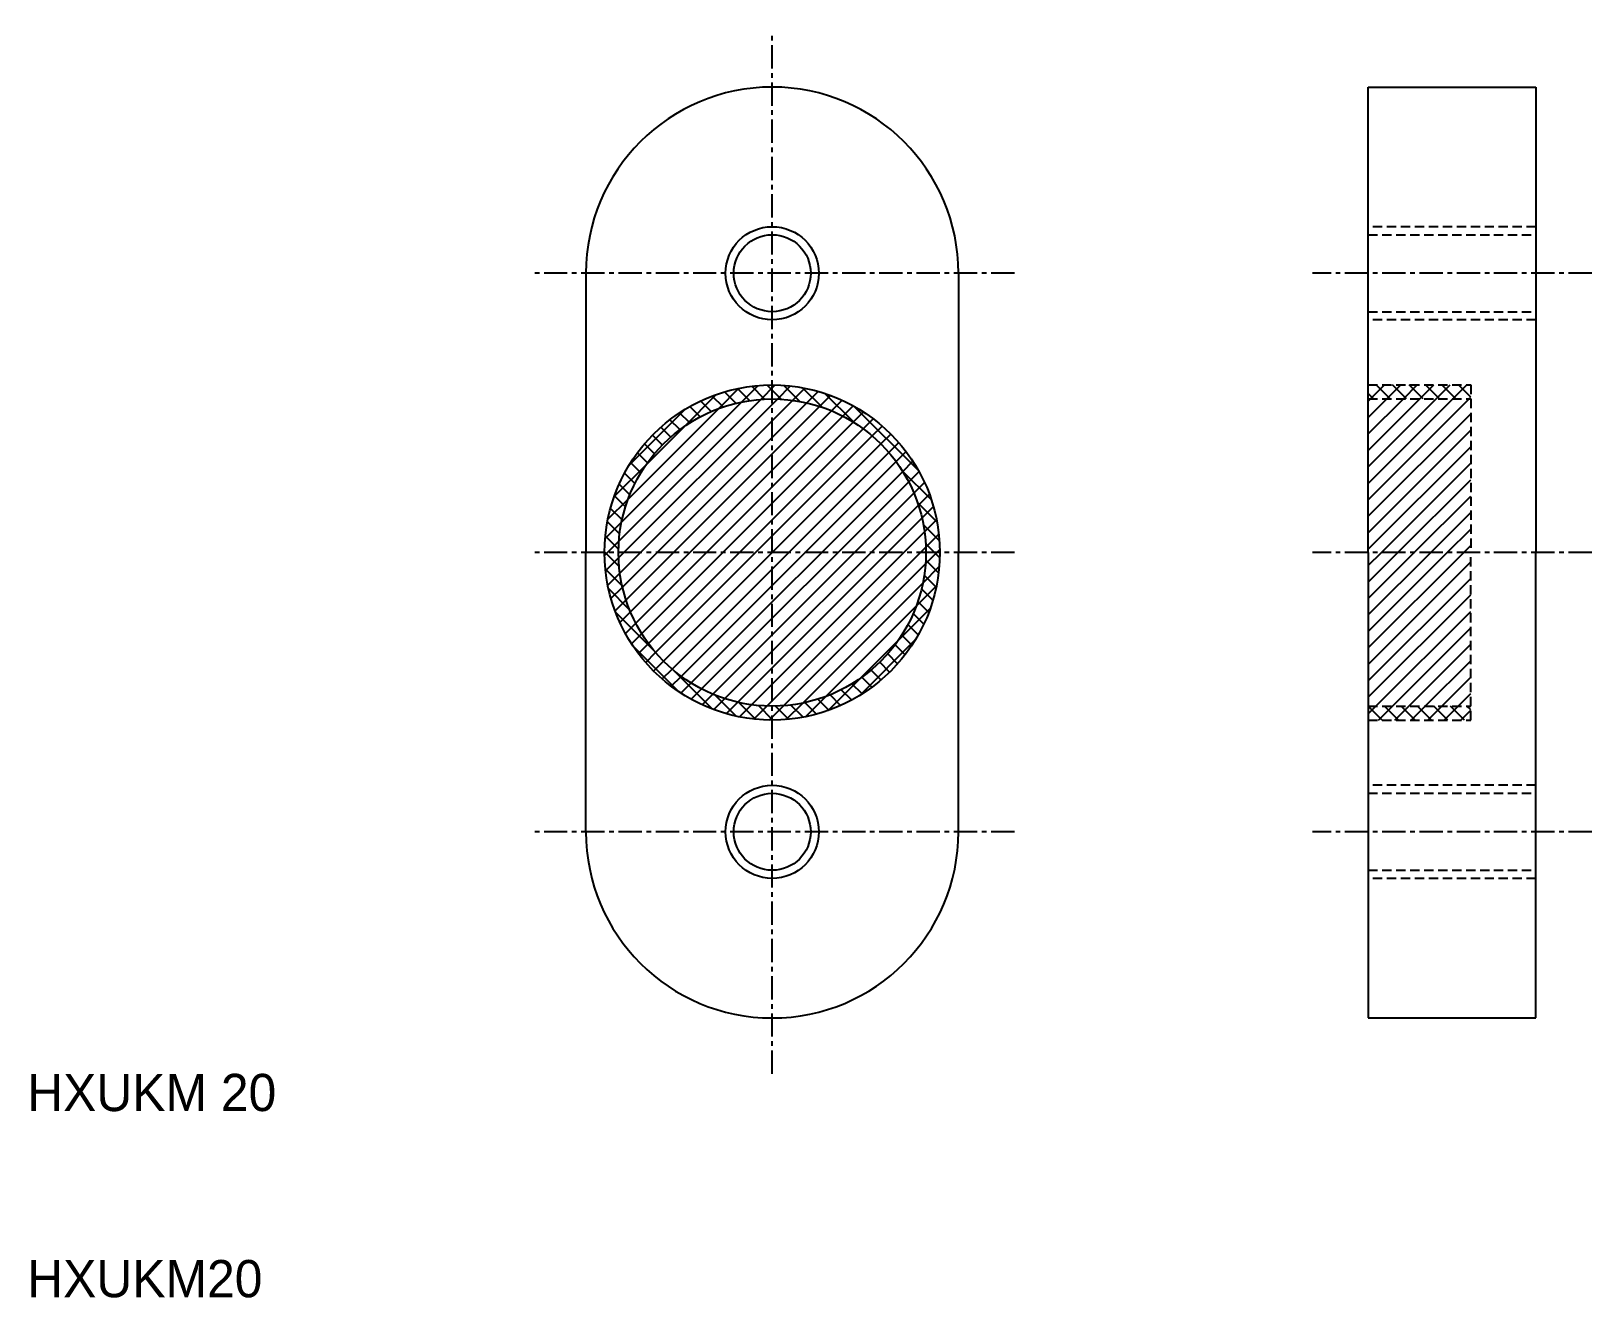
# Model space of a CAD drawing. Extents: x 10.2 to 94, y 10 to 78.
import ezdxf

# ---------------------------------------------------------------- set-up
doc = ezdxf.new("R2010")
doc.units = 0
doc.linetypes.add('CENTER', pattern=[2, 1.25, -0.25, 0.25, -0.25])
doc.linetypes.add('DASHED', pattern=[0.75, 0.5, -0.25])
doc.layers.get('0').update_dxf_attribs({"linetype": 'CONTINUOUS'})
doc.layers.add('CENTER', color=1, linetype='CENTER')

# ---------------------------------------------------------------- blocks, each defined once
blk = doc.blocks.new('*X15')
at = {"color": 0, "linetype": 'CONTINUOUS'}
for p, q in [((47.127, 57.734), (48.215, 58.821)), ((48.789, 58.161), (48.143, 58.806)), ((48.363, 58.086), (49.246, 58.968)), ((49.594, 58.24), (48.901, 58.933)), ((49.388, 58.227), (50.16, 58.999)), ((50.482, 58.236), (49.722, 58.996)), ((50.29, 58.245), (50.99, 58.945)), ((51.487, 58.115), (50.623, 58.978)), ((51.105, 58.176), (51.756, 58.827)), ((52.684, 57.801), (51.635, 58.85)), ((51.852, 58.039), (52.468, 58.655)), ((45.266, 56.757), (46.992, 58.482)), ((46.129, 57.285), (45.576, 57.838)), ((46.726, 57.572), (46.159, 58.139)), ((47.364, 57.818), (46.778, 58.404)), ((48.05, 58.016), (47.438, 58.628)), ((52.545, 57.848), (53.134, 58.437)), ((54.375, 56.995), (52.824, 58.546)), ((53.189, 57.609), (53.758, 58.178)), ((53.792, 57.327), (54.346, 57.881)), ((57.848, 54.405), (54.405, 57.848)), ((42.323, 54.698), (45.302, 57.677)), ((45.048, 56.599), (44.513, 57.134)), ((45.57, 56.96), (45.028, 57.502)), ((54.355, 57.007), (54.898, 57.55)), ((54.882, 56.65), (55.418, 57.186)), ((44.106, 55.773), (43.576, 56.303)), ((44.56, 56.203), (44.029, 56.734)), ((55.375, 56.259), (55.907, 56.791)), ((55.834, 55.834), (56.364, 56.364)), ((43.299, 54.812), (42.762, 55.349)), ((43.686, 55.309), (43.153, 55.842)), ((56.259, 55.375), (56.791, 55.907)), ((56.65, 54.882), (57.186, 55.418)), ((41.518, 53.008), (43.243, 54.734)), ((42.947, 54.28), (42.402, 54.825)), ((57.007, 54.355), (57.55, 54.898)), ((42.356, 53.103), (41.784, 53.675)), ((42.632, 53.711), (42.076, 54.267)), ((58.546, 52.824), (56.995, 54.375)), ((57.327, 53.792), (57.881, 54.346)), ((57.609, 53.189), (58.178, 53.758)), ((41.179, 51.785), (42.266, 52.873)), ((42.123, 52.453), (41.531, 53.045)), ((57.848, 52.545), (58.437, 53.134)), ((41.938, 51.753), (41.319, 52.373)), ((58.85, 51.635), (57.801, 52.684)), ((58.039, 51.852), (58.655, 52.468)), ((41.032, 50.754), (41.914, 51.637)), ((41.81, 50.997), (41.153, 51.654)), ((58.978, 50.623), (58.115, 51.487)), ((58.176, 51.105), (58.827, 51.756)), ((41.001, 49.84), (41.773, 50.612)), ((41.752, 50.172), (41.043, 50.881)), ((58.996, 49.722), (58.236, 50.482)), ((58.245, 50.29), (58.945, 50.99)), ((41.784, 49.256), (41, 50.04)), ((41.055, 49.01), (41.755, 49.71)), ((58.227, 49.388), (58.999, 50.16)), ((58.933, 48.901), (58.24, 49.594)), ((41.947, 48.209), (41.044, 49.112)), ((41.173, 48.244), (41.824, 48.895)), ((58.086, 48.363), (58.968, 49.246)), ((58.806, 48.143), (58.161, 48.789)), ((42.343, 46.93), (41.211, 48.061)), ((41.345, 47.532), (41.961, 48.148)), ((57.734, 47.127), (58.821, 48.215)), ((58.628, 47.438), (58.016, 48.05)), ((41.563, 46.866), (42.152, 47.455)), ((56.757, 45.266), (58.482, 46.992)), ((58.404, 46.778), (57.818, 47.364)), ((43.625, 44.763), (41.588, 46.8)), ((41.822, 46.242), (42.391, 46.811)), ((42.119, 45.654), (42.673, 46.208)), ((57.838, 45.576), (57.285, 46.129)), ((58.139, 46.159), (57.572, 46.726)), ((42.45, 45.102), (42.993, 45.645)), ((54.698, 42.323), (57.677, 45.302)), ((57.502, 45.028), (56.96, 45.57)), ((44.963, 42.542), (42.542, 44.963)), ((42.814, 44.582), (43.35, 45.118)), ((43.209, 44.093), (43.741, 44.625)), ((56.734, 44.029), (56.203, 44.56)), ((57.134, 44.513), (56.599, 45.048)), ((43.636, 43.636), (44.166, 44.166)), ((44.093, 43.209), (44.625, 43.741)), ((46.8, 41.588), (44.763, 43.625)), ((55.842, 43.153), (55.309, 43.686)), ((56.303, 43.576), (55.773, 44.106)), ((44.582, 42.814), (45.118, 43.35)), ((45.102, 42.45), (45.645, 42.993)), ((53.008, 41.518), (54.734, 43.243)), ((54.825, 42.402), (54.28, 42.947)), ((55.349, 42.762), (54.812, 43.299)), ((45.654, 42.119), (46.208, 42.673)), ((46.242, 41.822), (46.811, 42.391)), ((46.866, 41.563), (47.455, 42.152)), ((48.061, 41.211), (46.93, 42.343)), ((47.532, 41.345), (48.148, 41.961)), ((49.112, 41.044), (48.209, 41.947)), ((50.754, 41.032), (51.637, 41.914)), ((52.373, 41.319), (51.753, 41.938)), ((51.785, 41.179), (52.873, 42.266)), ((53.045, 41.531), (52.453, 42.123)), ((53.675, 41.784), (53.103, 42.356)), ((54.267, 42.076), (53.711, 42.632)), ((48.244, 41.173), (48.895, 41.824)), ((49.01, 41.055), (49.71, 41.755)), ((50.04, 41), (49.256, 41.784)), ((49.84, 41.001), (50.612, 41.773)), ((50.881, 41.043), (50.172, 41.752)), ((51.654, 41.153), (50.997, 41.81))]:
    blk.add_line(p, q, dxfattribs=at)
blk = doc.blocks.new('*X16')
at = {"color": 0, "linetype": 'CONTINUOUS'}
for p, q in [((41.755, 49.71), (50.29, 58.245)), ((41.773, 50.612), (49.388, 58.227)), ((41.824, 48.895), (51.105, 58.176)), ((41.914, 51.637), (48.363, 58.086)), ((41.961, 48.148), (51.852, 58.039)), ((42.152, 47.455), (52.545, 57.848)), ((42.266, 52.873), (47.127, 57.734)), ((42.391, 46.811), (53.189, 57.609)), ((42.673, 46.208), (53.792, 57.327)), ((42.993, 45.645), (54.355, 57.007)), ((43.243, 54.734), (45.266, 56.757)), ((43.35, 45.118), (54.882, 56.65)), ((43.741, 44.625), (55.375, 56.259)), ((44.166, 44.166), (55.834, 55.834)), ((44.625, 43.741), (56.259, 55.375)), ((45.118, 43.35), (56.65, 54.882)), ((45.645, 42.993), (57.007, 54.355)), ((46.208, 42.673), (57.327, 53.792)), ((46.811, 42.391), (57.609, 53.189)), ((47.455, 42.152), (57.848, 52.545)), ((48.148, 41.961), (58.039, 51.852)), ((48.895, 41.824), (58.176, 51.105)), ((49.71, 41.755), (58.245, 50.29)), ((50.612, 41.773), (58.227, 49.388)), ((51.637, 41.914), (58.086, 48.363)), ((52.873, 42.266), (57.734, 47.127)), ((54.734, 43.243), (56.757, 45.266))]:
    blk.add_line(p, q, dxfattribs=at)
blk = doc.blocks.new('*X17')
at = {"color": 0, "linetype": 'CONTINUOUS'}
for p, q in [((82, 52.832), (87.418, 58.25)), ((82, 53.716), (86.534, 58.25)), ((82, 54.6), (85.65, 58.25)), ((82, 55.483), (84.767, 58.25)), ((82, 56.367), (83.883, 58.25)), ((82, 57.251), (82.999, 58.25)), ((82, 58.135), (82.115, 58.25)), ((82, 51.948), (87.5, 57.448)), ((82, 51.064), (87.5, 56.564)), ((82, 50.18), (87.5, 55.68)), ((82.704, 50), (87.5, 54.796)), ((83.588, 50), (87.5, 53.912)), ((84.471, 50), (87.5, 53.029)), ((85.355, 50), (87.5, 52.145)), ((86.239, 50), (87.5, 51.261)), ((87.123, 50), (87.5, 50.377)), ((82, 44.877), (87.123, 50)), ((82, 45.761), (86.239, 50)), ((82, 46.645), (85.355, 50)), ((82, 47.529), (84.471, 50)), ((82, 48.412), (83.588, 50)), ((82, 49.296), (82.704, 50)), ((82, 43.993), (87.5, 49.493)), ((82, 43.109), (87.5, 48.609)), ((82, 42.225), (87.5, 47.725)), ((82.409, 41.75), (87.5, 46.841)), ((83.293, 41.75), (87.5, 45.957)), ((84.176, 41.75), (87.5, 45.074)), ((85.06, 41.75), (87.5, 44.19)), ((85.944, 41.75), (87.5, 43.306)), ((86.828, 41.75), (87.5, 42.422))]:
    blk.add_line(p, q, dxfattribs=at)
blk = doc.blocks.new('*X18')
at = {"color": 0, "linetype": 'CONTINUOUS'}
for p, q in [((82.115, 58.25), (82.865, 59)), ((83.171, 58.25), (82.421, 59)), ((82.999, 58.25), (83.749, 59)), ((84.055, 58.25), (83.305, 59)), ((83.883, 58.25), (84.633, 59)), ((84.939, 58.25), (84.189, 59)), ((84.767, 58.25), (85.517, 59)), ((85.823, 58.25), (85.073, 59)), ((85.65, 58.25), (86.4, 59)), ((86.707, 58.25), (85.957, 59)), ((86.534, 58.25), (87.284, 59)), ((87.5, 58.341), (86.841, 59)), ((82.287, 58.25), (82, 58.537)), ((87.418, 58.25), (87.5, 58.332)), ((82, 41.341), (82.409, 41.75)), ((82.744, 41), (82, 41.744)), ((82.543, 41), (83.293, 41.75)), ((83.628, 41), (82.878, 41.75)), ((83.426, 41), (84.176, 41.75)), ((84.511, 41), (83.761, 41.75)), ((84.31, 41), (85.06, 41.75)), ((85.395, 41), (84.645, 41.75)), ((85.194, 41), (85.944, 41.75)), ((86.279, 41), (85.529, 41.75)), ((86.078, 41), (86.828, 41.75)), ((87.163, 41), (86.413, 41.75)), ((86.962, 41), (87.5, 41.538)), ((87.5, 41.547), (87.297, 41.75))]:
    blk.add_line(p, q, dxfattribs=at)

msp = doc.modelspace()

# ---------------------------------------------------------------- linework, layer by layer
at = {"color": 7, "linetype": 'CONTINUOUS'}
for p, q in [((82, 50), (82, 75)), ((82, 75), (91, 75)), ((91, 75), (91, 50)), ((40, 65), (40, 50)), ((60, 65), (60, 50)), ((40, 35), (40, 50)), ((60, 35), (60, 50)), ((82, 50), (82, 25)), ((91, 25), (91, 50)), ((82, 25), (91, 25))]:
    msp.add_line(p, q, dxfattribs=at)
at = {"color": 3, "linetype": 'DASHED'}
for p, q in [((91, 67.5), (82, 67.5)), ((82, 67.067), (91, 67.067)), ((82, 62.933), (91, 62.933)), ((91, 62.5), (82, 62.5)), ((82, 59), (87.5, 59)), ((87.5, 59), (87.5, 58.25)), ((82, 58.25), (87.5, 58.25)), ((87.5, 58.25), (87.5, 50)), ((87.5, 41.75), (87.5, 50)), ((82, 41.75), (87.5, 41.75)), ((87.5, 41), (87.5, 41.75)), ((82, 41), (87.5, 41)), ((91, 37.5), (82, 37.5)), ((82, 37.067), (91, 37.067)), ((82, 32.933), (91, 32.933)), ((91, 32.5), (82, 32.5))]:
    msp.add_line(p, q, dxfattribs=at)
at = {"color": 3, "linetype": 'CONTINUOUS'}
for centre in [(50, 65), (50, 35)]:
    msp.add_circle(centre, 2.5, dxfattribs=at)
at = {"color": 7, "linetype": 'CONTINUOUS'}
for centre, radius in [((50, 65), 2.067), ((50, 50), 9), ((50, 50), 8.25), ((50, 35), 2.067)]:
    msp.add_circle(centre, radius, dxfattribs=at)
for centre, start, end in [((50, 65), 0, 180), ((50, 35), 180, 0)]:
    msp.add_arc(centre, 10, start, end, dxfattribs=at)
at = {"layer": 'CENTER', "color": 1, "linetype": 'CENTER'}
for p, q in [((50, 22), (50, 78)), ((63, 65), (37, 65)), ((94, 65), (79, 65)), ((63, 50), (37, 50)), ((94, 50), (79, 50)), ((63, 35), (37, 35)), ((94, 35), (79, 35))]:
    msp.add_line(p, q, dxfattribs=at)

# ---------------------------------------------------------------- block references
at = {"color": 3, "linetype": 'CONTINUOUS'}
for name in ['*X15', '*X18', '*X16', '*X17']:
    msp.add_blockref(name, (0, 0), dxfattribs=at)

# ---------------------------------------------------------------- texts
at = {"color": 7, "linetype": 'CONTINUOUS'}
for s, p in [('HXUKM 20', (10, 20)), ('HXUKM20', (10, 10))]:
    msp.add_text(s, height=2, dxfattribs=at).set_placement(p)

doc.saveas('drawing.dxf')
